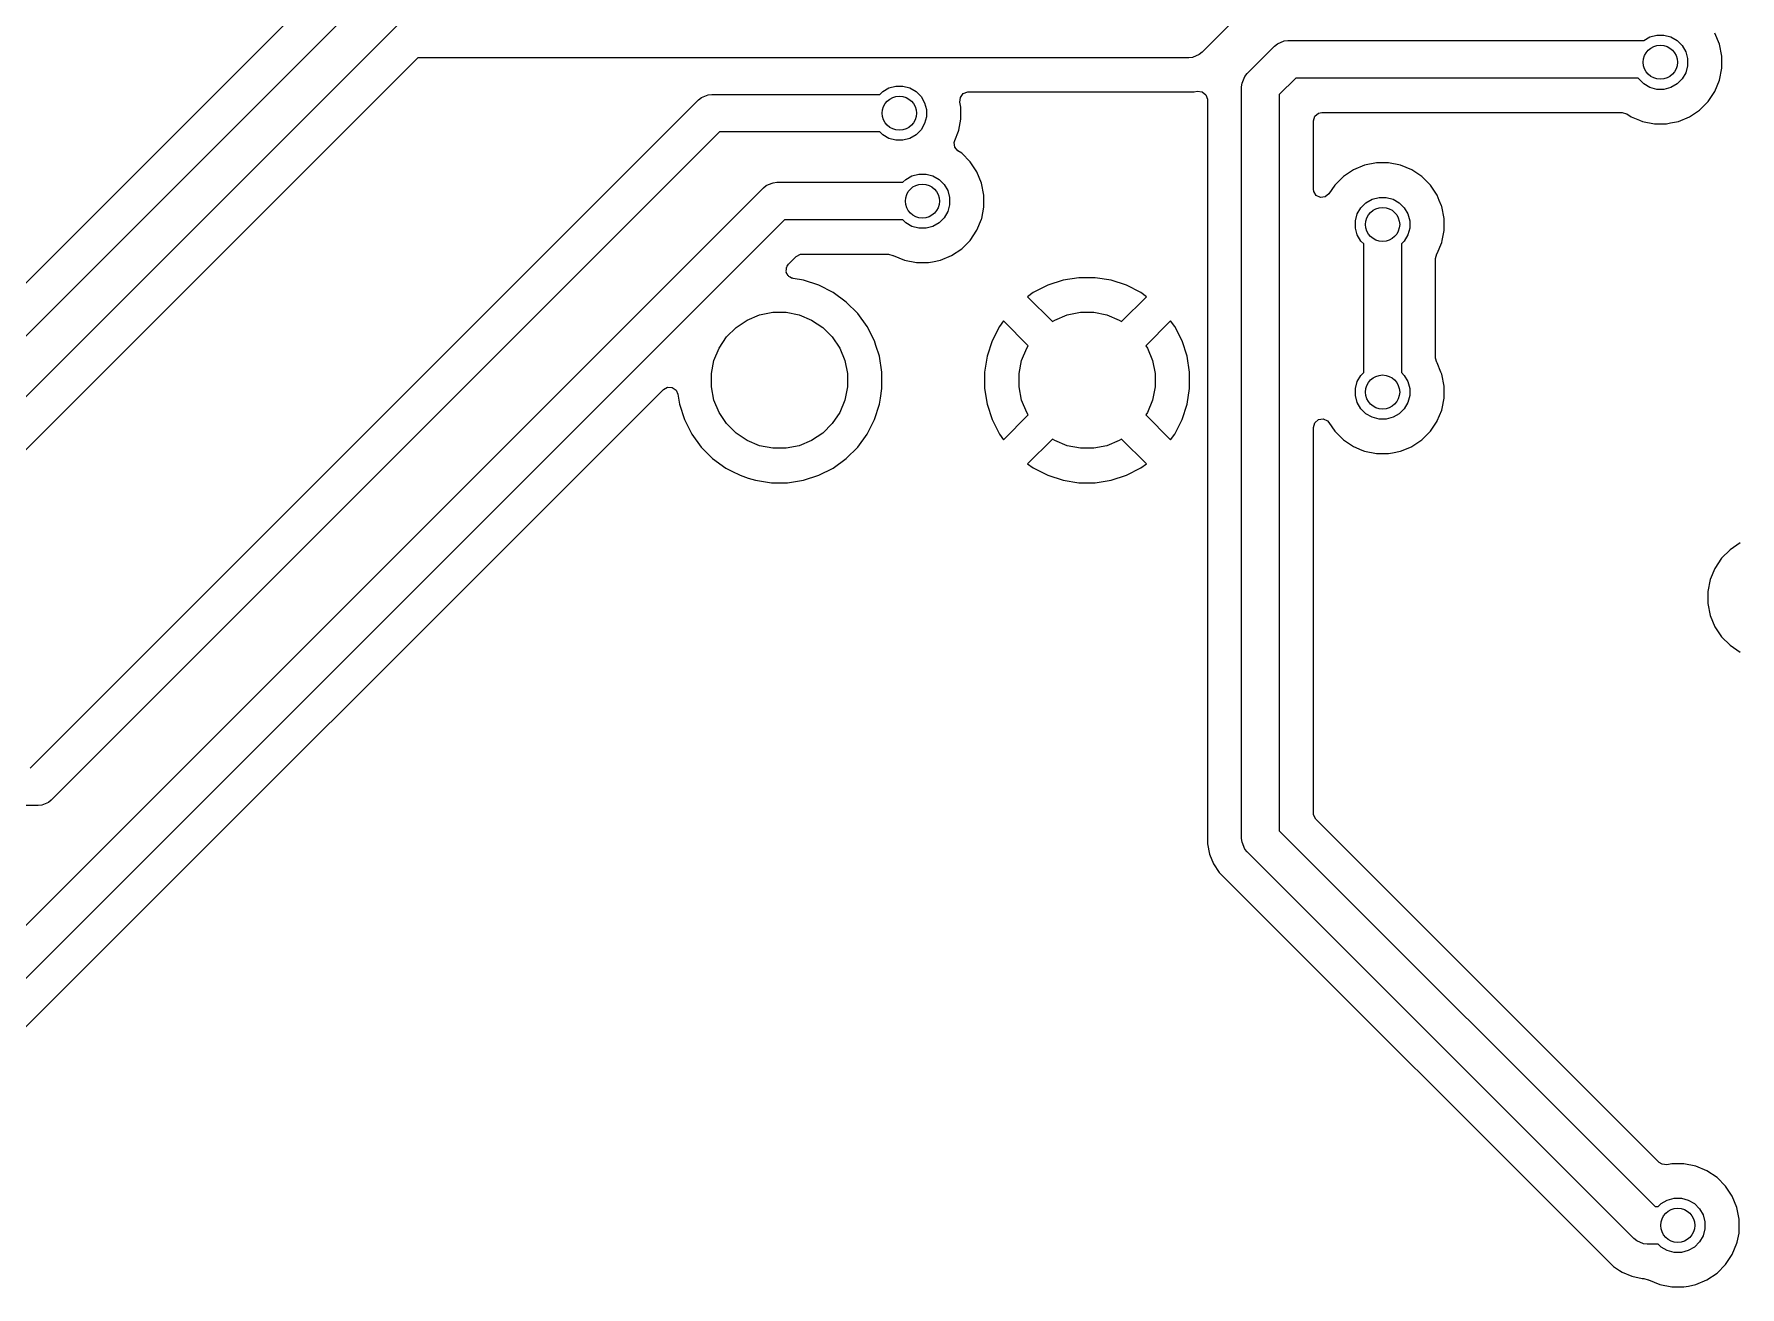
# Model space of a CAD drawing. Extents: x 4.04 to 7.78, y -5.37 to -0.87.
# Drawn here: x 5.018 to 6.001, y -3.395 to -2.674 of the extents above; entities that cross this region are included whole.
import ezdxf

# ---------------------------------------------------------------- set-up
doc = ezdxf.new("R2010")
doc.units = 0
doc.header["$MEASUREMENT"] = 0
doc.layers.add('BLACK', color=7, linetype='CONTINUOUS')

msp = doc.modelspace()

# ---------------------------------------------------------------- linework, layer by layer
at = {"layer": 'BLACK', "linetype": 'CONTINUOUS'}
for p, q in [((4.86186, -2.96889), (5.37341, -2.45734)), ((5.38555, -2.47583), (4.874, -2.98737)), ((5.83448, -2.54083), (5.69106, -2.68425)), ((4.88795, -3.00826), (5.22727, -2.66894)), ((5.71701, -2.6965), (5.73282, -2.68069)), ((5.73282, -2.68069), (5.73446, -2.67934)), ((5.73446, -2.67934), (5.73836, -2.67773)), ((5.73836, -2.67773), (5.74047, -2.67752)), ((5.74047, -2.67752), (5.9454, -2.67752)), ((5.9454, -2.67752), (5.94541, -2.67751)), ((5.94541, -2.67751), (5.94897, -2.67545)), ((5.94897, -2.67545), (5.95294, -2.67439)), ((5.95294, -2.67439), (5.95706, -2.67439)), ((5.95706, -2.67439), (5.96103, -2.67545)), ((5.96103, -2.67545), (5.96459, -2.67751)), ((5.96459, -2.67751), (5.96749, -2.68041)), ((5.96749, -2.68041), (5.96955, -2.68397)), ((5.98909, -2.67966), (5.98642, -2.67321)), ((5.99045, -2.68651), (5.98909, -2.67966)), ((5.98909, -2.67966), (5.98909, -2.67966)), ((5.23941, -2.68743), (4.90009, -3.02674)), ((5.6834, -2.68743), (5.23941, -2.68743)), ((5.68551, -2.68722), (5.6834, -2.68743)), ((5.68942, -2.6856), (5.68551, -2.68722)), ((5.69106, -2.68425), (5.68942, -2.6856)), ((5.96955, -2.68397), (5.97061, -2.68794)), ((5.97061, -2.68794), (5.97061, -2.69206)), ((5.99045, -2.69349), (5.99045, -2.68651)), ((5.99045, -2.68651), (5.99045, -2.68651)), ((5.99045, -2.68651), (5.99045, -2.68651)), ((5.71404, -2.70205), (5.71566, -2.69814)), ((5.71566, -2.69814), (5.71701, -2.6965)), ((5.74496, -2.69917), (5.73549, -2.70864)), ((5.94227, -2.69917), (5.74496, -2.69917)), ((5.94251, -2.69959), (5.94227, -2.69917)), ((5.94541, -2.70249), (5.94251, -2.69959)), ((5.96749, -2.69959), (5.96459, -2.70249)), ((5.96955, -2.69603), (5.96749, -2.69959)), ((5.97061, -2.69206), (5.96955, -2.69603)), ((5.98642, -2.70679), (5.98909, -2.70034)), ((5.98909, -2.70034), (5.99045, -2.69349)), ((5.40107, -2.71168), (5.40271, -2.71034)), ((5.40271, -2.71034), (5.40661, -2.70872)), ((5.40661, -2.70872), (5.40872, -2.70851)), ((5.40872, -2.70851), (5.50547, -2.70851)), ((5.50547, -2.70851), (5.50714, -2.70684)), ((5.50714, -2.70684), (5.5107, -2.70479)), ((5.5107, -2.70479), (5.51467, -2.70373)), ((5.51467, -2.70373), (5.51878, -2.70373)), ((5.51878, -2.70373), (5.52275, -2.70479)), ((5.52275, -2.70479), (5.52631, -2.70684)), ((5.52631, -2.70684), (5.52922, -2.70975)), ((5.52922, -2.70975), (5.53127, -2.71331)), ((5.5516, -2.71296), (5.55185, -2.71022)), ((5.55185, -2.71022), (5.55354, -2.70805)), ((5.55354, -2.70805), (5.55613, -2.70714)), ((5.55613, -2.70714), (5.55639, -2.70713)), ((5.55639, -2.70713), (5.68641, -2.70713)), ((5.68641, -2.70713), (5.6883, -2.70675)), ((5.6883, -2.70675), (5.69104, -2.707)), ((5.69104, -2.707), (5.69321, -2.70869)), ((5.69321, -2.70869), (5.69412, -2.71128)), ((5.69412, -2.71128), (5.69413, -2.71154)), ((5.71383, -2.70416), (5.71404, -2.70205)), ((5.71383, -3.13723), (5.71383, -2.70416)), ((5.73549, -2.70864), (5.73549, -3.13274)), ((5.94897, -2.70455), (5.94541, -2.70249)), ((5.95294, -2.70561), (5.94897, -2.70455)), ((5.95706, -2.70561), (5.95294, -2.70561)), ((5.96103, -2.70455), (5.95706, -2.70561)), ((5.96459, -2.70249), (5.96103, -2.70455)), ((5.98254, -2.7126), (5.98642, -2.70679)), ((5.01617, -3.09658), (5.40107, -2.71168)), ((5.53127, -2.71331), (5.53234, -2.71728)), ((5.53234, -2.71728), (5.53234, -2.72139)), ((5.55218, -2.71585), (5.5516, -2.71296)), ((5.55218, -2.72283), (5.55218, -2.71585)), ((5.55218, -2.71585), (5.55218, -2.71585)), ((5.69413, -2.71154), (5.69413, -3.14024)), ((5.75519, -2.72376), (5.75597, -2.72112)), ((5.75597, -2.72112), (5.75805, -2.71932)), ((5.75805, -2.71932), (5.76007, -2.71888)), ((5.76007, -2.71888), (5.93292, -2.71888)), ((5.93292, -2.71888), (5.93556, -2.71965)), ((5.93556, -2.71965), (5.93563, -2.7197)), ((5.93563, -2.7197), (5.93821, -2.72142)), ((5.97179, -2.72142), (5.9776, -2.71754)), ((5.9776, -2.71754), (5.98254, -2.7126)), ((5.41321, -2.73017), (5.02831, -3.11507)), ((5.50547, -2.73017), (5.41321, -2.73017)), ((5.50714, -2.73183), (5.50547, -2.73017)), ((5.52922, -2.72893), (5.52631, -2.73183)), ((5.53127, -2.72537), (5.52922, -2.72893)), ((5.53234, -2.72139), (5.53127, -2.72537)), ((5.54859, -2.73506), (5.55081, -2.72968)), ((5.55081, -2.72968), (5.55093, -2.72911)), ((5.55093, -2.72911), (5.55218, -2.72283)), ((5.55218, -2.72283), (5.55218, -2.72283)), ((5.75519, -2.76312), (5.75519, -2.72376)), ((5.93821, -2.72142), (5.93821, -2.72142)), ((5.93821, -2.72142), (5.93821, -2.72142)), ((5.93821, -2.72142), (5.94305, -2.72342)), ((5.94305, -2.72342), (5.94466, -2.72409)), ((5.94466, -2.72409), (5.94466, -2.72409)), ((5.94466, -2.72409), (5.94466, -2.72409)), ((5.94466, -2.72409), (5.95151, -2.72545)), ((5.95151, -2.72545), (5.95151, -2.72545)), ((5.95151, -2.72545), (5.95151, -2.72545)), ((5.95151, -2.72545), (5.95849, -2.72545)), ((5.95849, -2.72545), (5.96077, -2.725)), ((5.95849, -2.72545), (5.95849, -2.72545)), ((5.96077, -2.725), (5.96534, -2.72409)), ((5.96534, -2.72409), (5.97179, -2.72142)), ((5.96534, -2.72409), (5.96534, -2.72409)), ((5.96534, -2.72409), (5.96534, -2.72409)), ((5.5107, -2.73389), (5.50714, -2.73183)), ((5.51467, -2.73495), (5.5107, -2.73389)), ((5.51878, -2.73495), (5.51467, -2.73495)), ((5.52275, -2.73389), (5.51878, -2.73495)), ((5.52631, -2.73183), (5.52275, -2.73389)), ((5.54828, -2.73614), (5.54859, -2.73506)), ((5.54862, -2.73887), (5.54828, -2.73614)), ((5.55039, -2.74098), (5.54862, -2.73887)), ((5.5526, -2.74246), (5.55039, -2.74098)), ((5.55754, -2.7474), (5.5526, -2.74246)), ((5.5526, -2.74246), (5.5526, -2.74246)), ((5.56142, -2.75321), (5.55754, -2.7474)), ((5.55754, -2.7474), (5.55754, -2.7474)), ((5.78466, -2.74936), (5.77821, -2.75203)), ((5.79151, -2.748), (5.78466, -2.74936)), ((5.78466, -2.74936), (5.78466, -2.74936)), ((5.79849, -2.748), (5.79151, -2.748)), ((5.79151, -2.748), (5.79151, -2.748)), ((5.80534, -2.74936), (5.79849, -2.748)), ((5.79849, -2.748), (5.79849, -2.748)), ((5.81179, -2.75203), (5.80534, -2.74936)), ((5.80534, -2.74936), (5.80534, -2.74936)), ((5.44139, -2.76044), (5.44395, -2.75938)), ((5.44395, -2.75938), (5.44606, -2.75917)), ((5.44606, -2.75917), (5.51875, -2.75917)), ((5.51875, -2.75917), (5.52041, -2.75751)), ((5.52041, -2.75751), (5.52397, -2.75545)), ((5.52397, -2.75545), (5.52794, -2.75439)), ((5.52794, -2.75439), (5.53206, -2.75439)), ((5.53206, -2.75439), (5.53603, -2.75545)), ((5.53603, -2.75545), (5.53959, -2.75751)), ((5.53959, -2.75751), (5.54249, -2.76041)), ((5.54249, -2.76041), (5.54455, -2.76397)), ((5.56409, -2.75966), (5.56142, -2.75321)), ((5.56142, -2.75321), (5.56142, -2.75321)), ((5.56545, -2.76651), (5.56409, -2.75966)), ((5.56409, -2.75966), (5.56409, -2.75966)), ((5.7724, -2.75591), (5.76746, -2.76085)), ((5.77821, -2.75203), (5.7724, -2.75591)), ((5.7724, -2.75591), (5.7724, -2.75591)), ((5.77821, -2.75203), (5.77821, -2.75203)), ((5.8176, -2.75591), (5.81179, -2.75203)), ((5.81179, -2.75203), (5.81179, -2.75203)), ((5.82254, -2.76085), (5.8176, -2.75591)), ((5.8176, -2.75591), (5.8176, -2.75591)), ((4.85038, -3.35038), (5.43841, -2.76234)), ((5.43841, -2.76234), (5.44005, -2.761)), ((5.44005, -2.761), (5.44139, -2.76044)), ((5.54455, -2.76397), (5.54561, -2.76794)), ((5.54561, -2.76794), (5.54561, -2.77206)), ((5.56545, -2.77349), (5.56545, -2.76651)), ((5.56545, -2.76651), (5.56545, -2.76651)), ((5.75537, -2.76441), (5.75519, -2.76312)), ((5.75681, -2.76675), (5.75537, -2.76441)), ((5.75929, -2.76794), (5.75681, -2.76675)), ((5.76202, -2.76759), (5.75929, -2.76794)), ((5.76413, -2.76583), (5.76202, -2.76759)), ((5.76746, -2.76085), (5.76413, -2.76583)), ((5.76746, -2.76085), (5.76746, -2.76085)), ((5.78541, -2.77096), (5.78897, -2.7689)), ((5.78897, -2.7689), (5.79294, -2.76784)), ((5.79294, -2.76784), (5.79706, -2.76784)), ((5.79706, -2.76784), (5.80103, -2.7689)), ((5.80103, -2.7689), (5.80459, -2.77096)), ((5.82642, -2.76666), (5.82254, -2.76085)), ((5.82254, -2.76085), (5.82254, -2.76085)), ((5.82762, -2.76955), (5.82642, -2.76666)), ((5.82642, -2.76666), (5.82642, -2.76666)), ((5.82893, -2.77272), (5.82762, -2.76955)), ((5.54249, -2.77959), (5.53959, -2.78249)), ((5.54455, -2.77603), (5.54249, -2.77959)), ((5.54561, -2.77206), (5.54455, -2.77603)), ((5.56409, -2.78034), (5.56417, -2.77996)), ((5.56417, -2.77996), (5.56545, -2.77349)), ((5.56545, -2.77349), (5.56545, -2.77349)), ((5.77939, -2.78139), (5.78045, -2.77742)), ((5.78045, -2.77742), (5.78251, -2.77386)), ((5.78251, -2.77386), (5.78541, -2.77096)), ((5.80459, -2.77096), (5.80749, -2.77386)), ((5.80749, -2.77386), (5.80955, -2.77742)), ((5.80955, -2.77742), (5.81061, -2.78139)), ((5.82909, -2.77311), (5.82893, -2.77272)), ((5.83045, -2.77996), (5.82909, -2.77311)), ((5.82909, -2.77311), (5.82909, -2.77311)), ((5.83045, -2.78694), (5.83045, -2.77996)), ((5.83045, -2.77996), (5.83045, -2.77996)), ((5.45055, -2.78083), (4.86569, -3.36569)), ((5.51875, -2.78083), (5.45055, -2.78083)), ((5.52041, -2.78249), (5.51875, -2.78083)), ((5.52397, -2.78455), (5.52041, -2.78249)), ((5.52794, -2.78561), (5.52397, -2.78455)), ((5.53206, -2.78561), (5.52794, -2.78561)), ((5.53603, -2.78455), (5.53206, -2.78561)), ((5.53959, -2.78249), (5.53603, -2.78455)), ((5.55754, -2.7926), (5.56142, -2.78679)), ((5.56142, -2.78679), (5.56409, -2.78034)), ((5.77939, -2.7855), (5.77939, -2.78139)), ((5.78045, -2.78948), (5.77939, -2.7855)), ((5.78251, -2.79304), (5.78045, -2.78948)), ((5.80955, -2.78948), (5.80749, -2.79304)), ((5.81061, -2.7855), (5.80955, -2.78948)), ((5.81061, -2.78139), (5.81061, -2.7855)), ((5.82933, -2.7926), (5.83045, -2.78694)), ((5.83045, -2.78694), (5.83045, -2.78694)), ((5.54679, -2.80142), (5.5526, -2.79754)), ((5.5526, -2.79754), (5.55754, -2.7926)), ((5.78417, -2.7947), (5.78251, -2.79304)), ((5.78417, -2.86875), (5.78417, -2.7947)), ((5.80749, -2.79304), (5.80583, -2.7947)), ((5.80583, -2.7947), (5.80583, -2.86875)), ((5.82642, -2.80024), (5.82909, -2.79379)), ((5.82909, -2.79379), (5.82933, -2.7926)), ((5.45144, -2.81018), (5.45164, -2.8093)), ((5.45164, -2.8093), (5.45165, -2.80839)), ((5.45165, -2.80839), (5.45194, -2.80791)), ((5.45194, -2.80791), (5.45203, -2.80749)), ((5.45203, -2.80749), (5.45286, -2.80638)), ((5.45286, -2.80638), (5.45728, -2.80196)), ((5.45728, -2.80196), (5.45969, -2.80064)), ((5.45969, -2.80064), (5.46073, -2.80053)), ((5.46073, -2.80053), (5.5104, -2.80053)), ((5.5104, -2.80053), (5.51304, -2.80131)), ((5.51304, -2.80131), (5.51311, -2.80135)), ((5.51311, -2.80135), (5.51321, -2.80142)), ((5.51321, -2.80142), (5.51321, -2.80142)), ((5.51321, -2.80142), (5.51321, -2.80142)), ((5.51321, -2.80142), (5.51966, -2.80409)), ((5.51966, -2.80409), (5.51966, -2.80409)), ((5.51966, -2.80409), (5.51966, -2.80409)), ((5.51966, -2.80409), (5.52651, -2.80545)), ((5.52651, -2.80545), (5.52651, -2.80545)), ((5.52651, -2.80545), (5.52651, -2.80545)), ((5.52651, -2.80545), (5.53349, -2.80545)), ((5.53349, -2.80545), (5.53577, -2.805)), ((5.53349, -2.80545), (5.53349, -2.80545)), ((5.53577, -2.805), (5.54034, -2.80409)), ((5.54034, -2.80409), (5.54679, -2.80142)), ((5.54034, -2.80409), (5.54034, -2.80409)), ((5.54034, -2.80409), (5.54034, -2.80409)), ((5.82553, -2.80305), (5.82631, -2.80041)), ((5.82553, -2.8604), (5.82553, -2.80305)), ((5.82631, -2.80041), (5.82635, -2.80034)), ((5.82635, -2.80034), (5.82636, -2.80033)), ((5.82636, -2.80033), (5.82642, -2.80024)), ((5.45162, -2.81065), (5.45144, -2.81018)), ((5.45161, -2.81114), (5.45162, -2.81065)), ((5.45209, -2.81191), (5.45161, -2.81114)), ((5.4524, -2.81276), (5.45209, -2.81191)), ((5.4528, -2.81306), (5.4524, -2.81276)), ((5.45306, -2.81348), (5.4528, -2.81306)), ((5.45388, -2.81386), (5.45306, -2.81348)), ((5.45461, -2.81441), (5.45388, -2.81386)), ((5.4551, -2.81444), (5.45461, -2.81441)), ((5.45555, -2.81465), (5.4551, -2.81444)), ((5.46147, -2.81559), (5.45555, -2.81465)), ((5.47031, -2.81847), (5.46147, -2.81559)), ((5.4786, -2.82269), (5.47031, -2.81847)), ((5.60213, -2.81848), (5.59385, -2.8227)), ((5.61097, -2.81561), (5.60213, -2.81848)), ((5.62016, -2.81416), (5.61097, -2.81561)), ((5.62945, -2.81416), (5.62016, -2.81416)), ((5.63863, -2.81561), (5.62945, -2.81416)), ((5.64747, -2.81848), (5.63863, -2.81561)), ((5.63863, -2.81561), (5.63863, -2.81561)), ((5.65575, -2.8227), (5.64747, -2.81848)), ((5.48612, -2.82815), (5.4786, -2.82269)), ((5.4927, -2.83473), (5.48612, -2.82815)), ((5.59385, -2.8227), (5.59059, -2.82508)), ((5.59059, -2.82508), (5.6049, -2.83939)), ((5.64471, -2.83939), (5.65902, -2.82508)), ((5.65902, -2.82508), (5.65575, -2.8227)), ((5.65902, -2.82508), (5.65902, -2.82508)), ((5.42266, -2.84278), (5.42908, -2.83849)), ((5.42908, -2.83849), (5.43621, -2.83554)), ((5.43621, -2.83554), (5.44378, -2.83403)), ((5.44378, -2.83403), (5.4515, -2.83403)), ((5.4515, -2.83403), (5.45907, -2.83554)), ((5.45907, -2.83554), (5.4662, -2.83849)), ((5.4662, -2.83849), (5.47261, -2.84278)), ((5.49816, -2.84225), (5.4927, -2.83473)), ((5.57667, -2.839), (5.57429, -2.84226)), ((5.59098, -2.85331), (5.57667, -2.839)), ((5.6049, -2.83939), (5.60624, -2.83849)), ((5.60624, -2.83849), (5.61337, -2.83554)), ((5.61337, -2.83554), (5.62094, -2.83403)), ((5.62094, -2.83403), (5.62866, -2.83403)), ((5.62866, -2.83403), (5.63623, -2.83554)), ((5.63623, -2.83554), (5.64336, -2.83849)), ((5.64336, -2.83849), (5.64471, -2.83939)), ((5.67294, -2.839), (5.65863, -2.85331)), ((5.67531, -2.84226), (5.67294, -2.839)), ((5.67294, -2.839), (5.67294, -2.839)), ((5.41292, -2.85465), (5.4172, -2.84824)), ((5.4172, -2.84824), (5.42266, -2.84278)), ((5.47261, -2.84278), (5.47807, -2.84824)), ((5.47807, -2.84824), (5.48236, -2.85465)), ((5.49817, -2.84226), (5.49816, -2.84225)), ((5.50238, -2.85054), (5.49817, -2.84226)), ((5.57429, -2.84226), (5.57007, -2.85054)), ((5.67953, -2.85054), (5.67531, -2.84226)), ((5.40996, -2.86178), (5.41292, -2.85465)), ((5.48236, -2.85465), (5.48531, -2.86178)), ((5.50325, -2.85319), (5.50238, -2.85054)), ((5.50238, -2.85054), (5.50238, -2.85054)), ((5.50238, -2.85054), (5.50238, -2.85054)), ((5.50526, -2.85938), (5.50325, -2.85319)), ((5.57007, -2.85054), (5.5672, -2.85938)), ((5.58713, -2.86178), (5.59008, -2.85465)), ((5.59008, -2.85465), (5.59098, -2.85331)), ((5.65863, -2.85331), (5.65952, -2.85465)), ((5.65952, -2.85465), (5.66248, -2.86178)), ((5.6824, -2.85938), (5.67953, -2.85054)), ((5.40846, -2.86935), (5.40996, -2.86178)), ((5.48531, -2.86178), (5.48682, -2.86935)), ((5.50671, -2.86856), (5.50526, -2.85938)), ((5.5672, -2.85938), (5.56575, -2.86856)), ((5.58562, -2.86935), (5.58713, -2.86178)), ((5.66248, -2.86178), (5.66398, -2.86935)), ((5.68386, -2.86856), (5.6824, -2.85938)), ((5.82553, -2.86049), (5.82553, -2.8604)), ((5.82632, -2.86299), (5.82553, -2.86049)), ((5.82634, -2.86305), (5.8263, -2.86299)), ((5.8263, -2.86299), (5.82632, -2.86299)), ((5.82635, -2.86311), (5.82634, -2.86305)), ((5.82642, -2.86321), (5.82635, -2.86311)), ((5.82864, -2.86856), (5.82642, -2.86321)), ((5.82642, -2.86321), (5.82642, -2.86321)), ((5.82642, -2.86321), (5.82642, -2.86321)), ((5.38081, -2.87844), (5.38322, -2.87712)), ((5.38322, -2.87712), (5.38596, -2.87731)), ((5.38596, -2.87731), (5.38817, -2.87896)), ((5.40846, -2.87707), (5.40846, -2.86935)), ((5.40996, -2.88464), (5.40846, -2.87707)), ((5.48682, -2.87707), (5.48531, -2.88464)), ((5.48682, -2.86935), (5.48682, -2.87707)), ((5.50582, -2.88349), (5.50671, -2.87786)), ((5.50671, -2.87786), (5.50671, -2.86856)), ((5.50671, -2.86856), (5.50671, -2.86856)), ((5.56575, -2.86856), (5.56575, -2.87786)), ((5.56575, -2.87786), (5.5672, -2.88704)), ((5.58562, -2.87707), (5.58562, -2.86935)), ((5.58713, -2.88464), (5.58562, -2.87707)), ((5.66398, -2.87707), (5.66248, -2.88464)), ((5.66398, -2.86935), (5.66398, -2.87707)), ((5.6824, -2.88704), (5.68386, -2.87786)), ((5.68386, -2.87786), (5.68386, -2.86856)), ((5.77939, -2.87794), (5.78045, -2.87397)), ((5.77939, -2.88206), (5.77939, -2.87794)), ((5.78045, -2.87397), (5.78251, -2.87041)), ((5.78251, -2.87041), (5.78417, -2.86875)), ((5.80583, -2.86875), (5.80749, -2.87041)), ((5.80749, -2.87041), (5.80955, -2.87397)), ((5.80955, -2.87397), (5.81061, -2.87794)), ((5.81061, -2.87794), (5.81061, -2.88206)), ((5.82909, -2.86966), (5.82864, -2.86856)), ((5.83045, -2.87651), (5.82909, -2.86966)), ((5.82909, -2.86966), (5.82909, -2.86966)), ((5.83045, -2.88349), (5.83045, -2.87651)), ((5.83045, -2.87651), (5.83045, -2.87651)), ((5.83045, -2.87651), (5.83045, -2.87651)), ((4.88203, -3.37722), (5.38081, -2.87844)), ((5.38817, -2.87896), (5.38908, -2.88112)), ((5.38908, -2.88112), (5.39002, -2.88705)), ((5.39002, -2.88705), (5.39289, -2.89589)), ((5.41292, -2.89177), (5.40996, -2.88464)), ((5.48531, -2.88464), (5.48236, -2.89177)), ((5.50238, -2.89589), (5.50526, -2.88705)), ((5.50526, -2.88705), (5.50582, -2.88349)), ((5.5672, -2.88704), (5.57007, -2.89588)), ((5.59008, -2.89177), (5.58713, -2.88464)), ((5.66248, -2.88464), (5.65952, -2.89177)), ((5.67953, -2.89588), (5.6824, -2.88704)), ((5.78045, -2.88603), (5.77939, -2.88206)), ((5.78251, -2.88959), (5.78045, -2.88603)), ((5.80955, -2.88603), (5.80749, -2.88959)), ((5.81061, -2.88206), (5.80955, -2.88603)), ((5.82909, -2.89034), (5.82966, -2.88748)), ((5.82966, -2.88748), (5.83008, -2.88536)), ((5.83008, -2.88536), (5.83045, -2.88349)), ((5.39289, -2.89589), (5.39711, -2.90416)), ((5.4172, -2.89819), (5.41292, -2.89177)), ((5.48236, -2.89177), (5.47807, -2.89819)), ((5.49816, -2.90417), (5.50238, -2.89589)), ((5.57007, -2.89588), (5.57429, -2.90416)), ((5.57667, -2.90743), (5.59098, -2.89312)), ((5.59098, -2.89312), (5.59008, -2.89177)), ((5.65952, -2.89177), (5.65863, -2.89312)), ((5.65863, -2.89312), (5.67294, -2.90743)), ((5.67531, -2.90416), (5.67953, -2.89588)), ((5.75519, -2.90033), (5.75597, -2.89769)), ((5.75597, -2.89769), (5.75805, -2.89589)), ((5.75805, -2.89589), (5.76077, -2.8955)), ((5.76077, -2.8955), (5.76327, -2.89664)), ((5.76327, -2.89664), (5.76413, -2.89762)), ((5.76413, -2.89762), (5.76746, -2.9026)), ((5.78541, -2.89249), (5.78251, -2.88959)), ((5.78897, -2.89455), (5.78541, -2.89249)), ((5.79294, -2.89561), (5.78897, -2.89455)), ((5.79706, -2.89561), (5.79294, -2.89561)), ((5.80103, -2.89455), (5.79706, -2.89561)), ((5.80459, -2.89249), (5.80103, -2.89455)), ((5.80749, -2.88959), (5.80459, -2.89249)), ((5.82254, -2.9026), (5.82642, -2.89679)), ((5.82642, -2.89679), (5.82648, -2.89664)), ((5.82648, -2.89664), (5.82776, -2.89354)), ((5.82776, -2.89354), (5.82909, -2.89034)), ((5.39711, -2.90416), (5.39711, -2.90417)), ((5.39711, -2.90417), (5.40258, -2.9117)), ((5.42266, -2.90365), (5.4172, -2.89819)), ((5.42908, -2.90793), (5.42266, -2.90365)), ((5.47261, -2.90365), (5.4662, -2.90793)), ((5.47807, -2.89819), (5.47261, -2.90365)), ((5.4927, -2.9117), (5.49816, -2.90417)), ((5.57429, -2.90416), (5.57667, -2.90743)), ((5.57667, -2.90743), (5.57667, -2.90743)), ((5.6049, -2.90704), (5.59059, -2.92135)), ((5.60624, -2.90793), (5.6049, -2.90704)), ((5.64471, -2.90704), (5.64336, -2.90793)), ((5.65902, -2.92135), (5.64471, -2.90704)), ((5.67294, -2.90743), (5.67531, -2.90416)), ((5.67294, -2.90743), (5.67294, -2.90743)), ((5.67531, -2.90416), (5.67531, -2.90416)), ((5.75519, -3.12256), (5.75519, -2.90033)), ((5.76746, -2.9026), (5.76746, -2.9026)), ((5.76746, -2.9026), (5.7724, -2.90754)), ((5.7724, -2.90754), (5.7724, -2.90754)), ((5.7724, -2.90754), (5.77821, -2.91142)), ((5.81179, -2.91142), (5.8176, -2.90754)), ((5.8176, -2.90754), (5.82254, -2.9026)), ((5.40258, -2.9117), (5.40915, -2.91827)), ((5.43621, -2.91089), (5.42908, -2.90793)), ((5.44378, -2.91239), (5.43621, -2.91089)), ((5.4515, -2.91239), (5.44378, -2.91239)), ((5.45907, -2.91089), (5.4515, -2.91239)), ((5.4662, -2.90793), (5.45907, -2.91089)), ((5.48612, -2.91827), (5.4927, -2.9117)), ((5.61337, -2.91089), (5.60624, -2.90793)), ((5.62094, -2.91239), (5.61337, -2.91089)), ((5.62866, -2.91239), (5.62094, -2.91239)), ((5.63623, -2.91089), (5.62866, -2.91239)), ((5.64336, -2.90793), (5.63623, -2.91089)), ((5.77821, -2.91142), (5.77821, -2.91142)), ((5.77821, -2.91142), (5.78305, -2.91342)), ((5.78305, -2.91342), (5.78466, -2.91409)), ((5.78466, -2.91409), (5.78466, -2.91409)), ((5.78466, -2.91409), (5.78466, -2.91409)), ((5.78466, -2.91409), (5.79151, -2.91545)), ((5.79151, -2.91545), (5.79151, -2.91545)), ((5.79151, -2.91545), (5.79151, -2.91545)), ((5.79151, -2.91545), (5.79849, -2.91545)), ((5.79849, -2.91545), (5.80077, -2.915)), ((5.79849, -2.91545), (5.79849, -2.91545)), ((5.80077, -2.915), (5.80534, -2.91409)), ((5.80534, -2.91409), (5.81171, -2.91145)), ((5.80534, -2.91409), (5.80534, -2.91409)), ((5.80534, -2.91409), (5.80534, -2.91409)), ((5.81171, -2.91145), (5.81179, -2.91142)), ((5.81179, -2.91142), (5.81179, -2.91142)), ((5.81179, -2.91142), (5.81179, -2.91142)), ((5.40915, -2.91827), (5.41668, -2.92374)), ((5.41668, -2.92374), (5.42032, -2.92559)), ((5.42032, -2.92559), (5.42496, -2.92796)), ((5.47031, -2.92796), (5.4786, -2.92374)), ((5.4786, -2.92374), (5.48612, -2.91827)), ((5.59059, -2.92135), (5.59385, -2.92372)), ((5.59385, -2.92372), (5.60213, -2.92794)), ((5.64747, -2.92794), (5.65575, -2.92372)), ((5.65575, -2.92372), (5.65902, -2.92135)), ((5.65575, -2.92372), (5.65575, -2.92372)), ((5.65902, -2.92135), (5.65902, -2.92135)), ((5.42496, -2.92796), (5.42496, -2.92796)), ((5.42496, -2.92796), (5.42496, -2.92796)), ((5.42496, -2.92796), (5.4297, -2.9295)), ((5.4297, -2.9295), (5.4338, -2.93083)), ((5.4338, -2.93083), (5.44299, -2.93229)), ((5.44299, -2.93229), (5.44299, -2.93229)), ((5.44299, -2.93229), (5.45229, -2.93229)), ((5.45229, -2.93229), (5.46147, -2.93083)), ((5.46147, -2.93083), (5.46153, -2.93081)), ((5.46153, -2.93081), (5.47031, -2.92796)), ((5.60213, -2.92794), (5.61097, -2.93081)), ((5.61097, -2.93081), (5.61097, -2.93081)), ((5.61097, -2.93081), (5.62016, -2.93227)), ((5.62016, -2.93227), (5.62945, -2.93227)), ((5.62945, -2.93227), (5.63863, -2.93081)), ((5.63863, -2.93081), (5.64747, -2.92794)), ((5.99018, -2.97575), (5.9863, -2.98155)), ((5.99512, -2.97081), (5.99018, -2.97575)), ((5.99018, -2.97575), (5.99018, -2.97575)), ((6.00092, -2.96693), (5.99512, -2.97081)), ((5.99512, -2.97081), (5.99512, -2.97081)), ((5.9863, -2.98155), (5.98363, -2.98801)), ((5.9863, -2.98155), (5.9863, -2.98155)), ((5.98363, -2.98801), (5.98226, -2.99485)), ((5.98226, -2.99485), (5.98226, -3.00184)), ((5.98363, -2.98801), (5.98363, -2.98801)), ((5.98226, -3.00184), (5.98363, -3.00869)), ((5.98363, -3.00869), (5.98363, -3.00869)), ((5.98363, -3.00869), (5.9863, -3.01514)), ((5.9863, -3.01514), (5.9863, -3.01514)), ((5.9863, -3.01514), (5.99018, -3.02095)), ((5.99018, -3.02095), (5.99018, -3.02095)), ((5.99018, -3.02095), (5.99512, -3.02588)), ((5.99512, -3.02588), (5.99512, -3.02588)), ((5.99512, -3.02588), (6.00092, -3.02976)), ((5.02065, -3.11824), (4.70621, -3.11824)), ((5.02277, -3.11803), (5.02065, -3.11824)), ((5.02667, -3.11641), (5.02277, -3.11803)), ((5.02831, -3.11507), (5.02667, -3.11641)), ((5.7553, -3.1236), (5.75519, -3.12256)), ((5.75662, -3.12601), (5.7553, -3.1236)), ((5.73549, -3.13274), (5.95192, -3.34917)), ((5.95437, -3.32376), (5.75662, -3.12601)), ((5.69413, -3.14024), (5.6953, -3.14613)), ((5.71404, -3.13934), (5.71383, -3.13723)), ((5.71566, -3.14324), (5.71404, -3.13934)), ((5.71701, -3.14488), (5.71566, -3.14324)), ((5.6953, -3.14613), (5.6953, -3.14613)), ((5.6953, -3.14613), (5.6976, -3.15169)), ((5.6976, -3.15169), (5.6976, -3.15169)), ((5.6976, -3.15169), (5.70095, -3.15669)), ((5.93978, -3.36766), (5.71701, -3.14488)), ((5.70095, -3.15669), (5.70095, -3.15669)), ((5.70095, -3.15669), (5.92797, -3.38372)), ((5.95603, -3.32485), (5.95437, -3.32376)), ((5.95877, -3.32509), (5.95603, -3.32485)), ((5.96151, -3.32455), (5.95877, -3.32509)), ((5.96849, -3.32455), (5.96151, -3.32455)), ((5.96151, -3.32455), (5.96151, -3.32455)), ((5.97534, -3.32591), (5.96849, -3.32455)), ((5.96849, -3.32455), (5.96849, -3.32455)), ((5.98179, -3.32858), (5.97534, -3.32591)), ((5.97534, -3.32591), (5.97534, -3.32591)), ((5.9876, -3.33246), (5.98179, -3.32858)), ((5.98179, -3.32858), (5.98179, -3.32858)), ((5.99254, -3.3374), (5.9876, -3.33246)), ((5.9876, -3.33246), (5.9876, -3.33246)), ((5.99642, -3.34321), (5.99254, -3.3374)), ((5.99254, -3.3374), (5.99254, -3.3374)), ((5.95192, -3.34917), (5.95375, -3.34917)), ((5.95375, -3.34917), (5.95541, -3.34751)), ((5.95541, -3.34751), (5.95897, -3.34545)), ((5.95897, -3.34545), (5.96294, -3.34439)), ((5.96294, -3.34439), (5.96706, -3.34439)), ((5.96706, -3.34439), (5.97103, -3.34545)), ((5.97103, -3.34545), (5.97459, -3.34751)), ((5.97459, -3.34751), (5.97749, -3.35041)), ((5.99909, -3.34966), (5.99642, -3.34321)), ((5.99642, -3.34321), (5.99642, -3.34321)), ((6.00045, -3.35651), (5.99909, -3.34966)), ((5.99909, -3.34966), (5.99909, -3.34966)), ((5.97749, -3.35041), (5.97955, -3.35397)), ((5.97955, -3.35397), (5.98061, -3.35794)), ((5.98061, -3.35794), (5.98061, -3.36206)), ((6.00045, -3.36349), (6.00045, -3.35651)), ((6.00045, -3.35651), (6.00045, -3.35651)), ((6.00045, -3.35651), (6.00045, -3.35651)), ((5.94142, -3.369), (5.93978, -3.36766)), ((5.94532, -3.37062), (5.94142, -3.369)), ((5.97955, -3.36603), (5.97749, -3.36959)), ((5.98061, -3.36206), (5.97955, -3.36603)), ((5.99921, -3.36973), (6.00027, -3.36441)), ((6.00027, -3.36441), (6.00045, -3.36349)), ((5.94743, -3.37083), (5.94532, -3.37062)), ((5.95375, -3.37083), (5.94743, -3.37083)), ((5.95541, -3.37249), (5.95375, -3.37083)), ((5.95897, -3.37455), (5.95541, -3.37249)), ((5.96294, -3.37561), (5.95897, -3.37455)), ((5.96706, -3.37561), (5.96294, -3.37561)), ((5.97103, -3.37455), (5.96706, -3.37561)), ((5.97459, -3.37249), (5.97103, -3.37455)), ((5.97749, -3.36959), (5.97459, -3.37249)), ((5.99254, -3.3826), (5.99642, -3.37679)), ((5.99642, -3.37679), (5.99909, -3.37034)), ((5.99909, -3.37034), (5.99921, -3.36973)), ((5.92797, -3.38372), (5.92797, -3.38372)), ((5.92797, -3.38372), (5.92797, -3.38372)), ((5.92797, -3.38372), (5.93141, -3.38602)), ((5.93141, -3.38602), (5.93297, -3.38706)), ((5.93297, -3.38706), (5.93853, -3.38936)), ((5.98179, -3.39142), (5.9876, -3.38754)), ((5.9876, -3.38754), (5.99254, -3.3826)), ((5.93853, -3.38936), (5.94443, -3.39053)), ((5.94443, -3.39053), (5.94443, -3.39053)), ((5.94443, -3.39053), (5.94443, -3.39053)), ((5.94443, -3.39053), (5.9454, -3.39053)), ((5.9454, -3.39053), (5.94804, -3.39131)), ((5.94804, -3.39131), (5.94811, -3.39135)), ((5.94811, -3.39135), (5.94821, -3.39142)), ((5.94821, -3.39142), (5.94821, -3.39142)), ((5.94821, -3.39142), (5.94821, -3.39142)), ((5.94821, -3.39142), (5.95466, -3.39409)), ((5.95466, -3.39409), (5.95466, -3.39409)), ((5.95466, -3.39409), (5.95466, -3.39409)), ((5.95466, -3.39409), (5.96151, -3.39545)), ((5.96151, -3.39545), (5.96151, -3.39545)), ((5.96151, -3.39545), (5.96151, -3.39545)), ((5.96151, -3.39545), (5.96849, -3.39545)), ((5.96849, -3.39545), (5.97109, -3.39494)), ((5.96849, -3.39545), (5.96849, -3.39545)), ((5.97109, -3.39494), (5.97534, -3.39409)), ((5.97534, -3.39409), (5.98179, -3.39142)), ((5.97534, -3.39409), (5.97534, -3.39409)), ((5.97534, -3.39409), (5.97534, -3.39409))]:
    msp.add_line(p, q, dxfattribs=at)
at = {"layer": 'BLACK'}
for centre in [(5.955, -2.69), (5.51672, -2.71934), (5.53, -2.77), (5.795, -2.78345), (5.795, -2.88), (5.965, -3.36)]:
    msp.add_circle(centre, 0.00984, dxfattribs=at)

doc.saveas('drawing.dxf')
